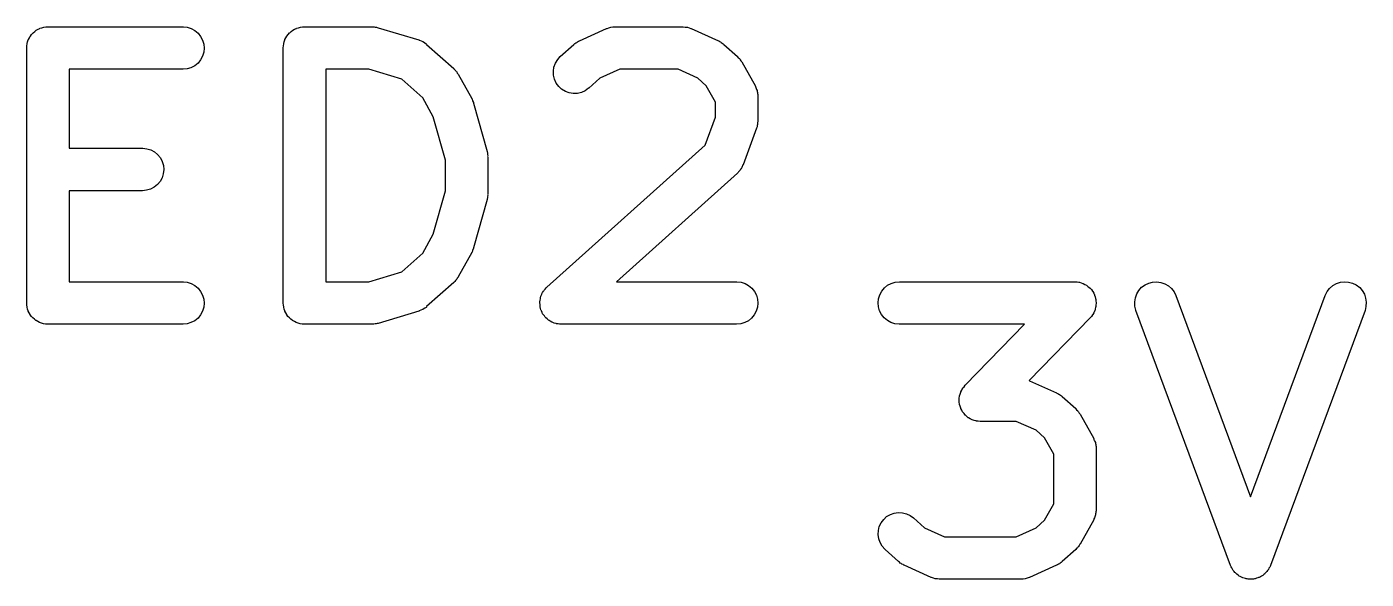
# Model space of a CAD drawing. Extents: x 153.1 to 192.9, y -117.1 to -78.2.
# Drawn here: x 183.985 to 188.708, y -84.382 to -82.432 of the extents above; entities that cross this region are included whole.
import ezdxf

# ---------------------------------------------------------------- set-up
doc = ezdxf.new("R2010")
doc.units = 0
doc.layers.add('BLACK', color=7, linetype='CONTINUOUS')

msp = doc.modelspace()

# ---------------------------------------------------------------- linework, layer by layer
at = {"layer": 'BLACK', "linetype": 'CONTINUOUS'}
for p, q in [((183.998, -82.4648), (184.002, -82.4593)), ((184.002, -82.4593), (184.007, -82.4539)), ((184.007, -82.4536), (184.013, -82.4492)), ((184.007, -82.4538), (184.007, -82.4536)), ((184.007, -82.4539), (184.007, -82.4538)), ((184.013, -82.4492), (184.018, -82.4447)), ((184.018, -82.4444), (184.025, -82.4411)), ((184.018, -82.4445), (184.018, -82.4444)), ((184.018, -82.4447), (184.018, -82.4445)), ((184.025, -82.4411), (184.031, -82.4378)), ((184.031, -82.4376), (184.038, -82.4356)), ((184.031, -82.4377), (184.031, -82.4376)), ((184.031, -82.4378), (184.031, -82.4377)), ((184.038, -82.4356), (184.045, -82.4336)), ((184.045, -82.4335), (184.052, -82.4328)), ((184.045, -82.4336), (184.045, -82.4335)), ((184.045, -82.4335), (184.045, -82.4335)), ((184.052, -82.4328), (184.06, -82.4321)), ((184.06, -82.4321), (184.536, -82.4321)), ((184.536, -82.4321), (184.537, -82.4321)), ((184.537, -82.4321), (184.551, -82.4338)), ((184.551, -82.4338), (184.565, -82.4382)), ((184.565, -82.4382), (184.578, -82.4453)), ((184.578, -82.4453), (184.589, -82.4547)), ((184.589, -82.4547), (184.598, -82.4661)), ((184.902, -82.4648), (184.907, -82.4593)), ((184.907, -82.4593), (184.911, -82.4539)), ((184.911, -82.4539), (184.912, -82.4538)), ((184.912, -82.4536), (184.917, -82.4492)), ((184.912, -82.4538), (184.912, -82.4536)), ((184.917, -82.4492), (184.923, -82.4447)), ((184.923, -82.4444), (184.929, -82.4411)), ((184.923, -82.4445), (184.923, -82.4444)), ((184.923, -82.4447), (184.923, -82.4445)), ((184.929, -82.4411), (184.936, -82.4378)), ((184.936, -82.4376), (184.943, -82.4356)), ((184.936, -82.4377), (184.936, -82.4376)), ((184.936, -82.4378), (184.936, -82.4377)), ((184.943, -82.4356), (184.95, -82.4336)), ((184.95, -82.4335), (184.957, -82.4328)), ((184.95, -82.4336), (184.95, -82.4335)), ((184.95, -82.4335), (184.95, -82.4335)), ((184.957, -82.4328), (184.964, -82.4321)), ((184.964, -82.4321), (185.202, -82.4321)), ((185.202, -82.4321), (185.203, -82.4321)), ((185.203, -82.4321), (185.206, -82.4325)), ((185.206, -82.4325), (185.21, -82.4325)), ((185.21, -82.4325), (185.214, -82.4333)), ((185.214, -82.4333), (185.218, -82.4338)), ((185.218, -82.4338), (185.221, -82.4347)), ((185.221, -82.4347), (185.224, -82.4353)), ((185.224, -82.4353), (185.367, -82.4782)), ((185.934, -82.4816), (186.029, -82.4387)), ((186.029, -82.4387), (186.03, -82.4383)), ((186.03, -82.4381), (186.031, -82.4378)), ((186.03, -82.4383), (186.03, -82.4381)), ((186.031, -82.4378), (186.037, -82.4359)), ((186.037, -82.4359), (186.044, -82.4338)), ((186.044, -82.4338), (186.045, -82.4336)), ((186.044, -82.4338), (186.044, -82.4338)), ((186.045, -82.4336), (186.052, -82.4329)), ((186.052, -82.4329), (186.058, -82.4322)), ((186.058, -82.4322), (186.059, -82.4322)), ((186.059, -82.4322), (186.06, -82.4321)), ((186.06, -82.4321), (186.298, -82.4321)), ((186.298, -82.4321), (186.299, -82.4321)), ((186.299, -82.4321), (186.299, -82.4322)), ((186.299, -82.4322), (186.3, -82.4322)), ((186.3, -82.4322), (186.307, -82.433)), ((186.307, -82.433), (186.313, -82.4338)), ((186.313, -82.4338), (186.314, -82.434)), ((186.314, -82.434), (186.315, -82.4341)), ((186.315, -82.4341), (186.321, -82.4362)), ((186.321, -82.4362), (186.327, -82.4382)), ((186.327, -82.4382), (186.328, -82.4385)), ((186.328, -82.4385), (186.328, -82.4387)), ((186.328, -82.4387), (186.424, -82.4816)), ((183.985, -82.499), (183.986, -82.4921)), ((183.985, -82.5061), (183.985, -82.499)), ((183.985, -82.5066), (183.985, -82.5061)), ((183.985, -82.5071), (183.985, -82.5066)), ((183.985, -82.5066), (183.985, -82.5066)), ((183.985, -82.5066), (183.985, -82.5066)), ((183.985, -83.4071), (183.985, -82.5071)), ((183.986, -82.4915), (183.988, -82.4849)), ((183.986, -82.4918), (183.986, -82.4915)), ((183.986, -82.4921), (183.986, -82.4918)), ((183.988, -82.4849), (183.99, -82.4781)), ((183.99, -82.4781), (183.991, -82.4778)), ((183.991, -82.4776), (183.994, -82.4714)), ((183.991, -82.4778), (183.991, -82.4776)), ((183.994, -82.4714), (183.997, -82.4652)), ((183.997, -82.4652), (183.998, -82.465)), ((183.998, -82.465), (183.998, -82.4648)), ((184.598, -82.4661), (184.605, -82.479)), ((184.605, -82.479), (184.609, -82.4931)), ((184.609, -82.4931), (184.611, -82.5077)), ((184.611, -82.5077), (184.609, -82.5222)), ((184.889, -82.5061), (184.89, -82.499)), ((184.889, -82.5066), (184.889, -82.5061)), ((184.889, -82.5071), (184.889, -82.5066)), ((184.889, -82.5066), (184.889, -82.5066)), ((184.889, -82.5066), (184.889, -82.5066)), ((184.889, -83.4071), (184.889, -82.5071)), ((184.89, -82.499), (184.891, -82.4921)), ((184.891, -82.4915), (184.893, -82.4849)), ((184.891, -82.4918), (184.891, -82.4915)), ((184.891, -82.4921), (184.891, -82.4918)), ((184.893, -82.4849), (184.895, -82.4781)), ((184.895, -82.4776), (184.899, -82.4714)), ((184.895, -82.4778), (184.895, -82.4776)), ((184.895, -82.4781), (184.895, -82.4778)), ((184.899, -82.4714), (184.902, -82.4652)), ((184.902, -82.465), (184.902, -82.4648)), ((184.902, -82.4652), (184.902, -82.465)), ((185.367, -82.4782), (185.368, -82.4785)), ((185.368, -82.4785), (185.369, -82.479)), ((185.369, -82.479), (185.37, -82.4793)), ((185.37, -82.4793), (185.376, -82.4819)), ((185.376, -82.4819), (185.381, -82.4842)), ((185.381, -82.4842), (185.382, -82.485)), ((185.382, -82.485), (185.384, -82.4856)), ((185.384, -82.4856), (185.388, -82.4891)), ((185.388, -82.4891), (185.393, -82.4925)), ((185.393, -82.4925), (185.394, -82.4934)), ((185.394, -82.4934), (185.395, -82.4943)), ((185.395, -82.4943), (185.491, -82.58)), ((185.866, -82.5371), (185.914, -82.4943)), ((185.914, -82.4943), (185.915, -82.4936)), ((185.915, -82.4936), (185.918, -82.4914)), ((185.918, -82.4914), (185.921, -82.4889)), ((185.921, -82.4889), (185.924, -82.4871)), ((185.924, -82.4871), (185.927, -82.485)), ((185.927, -82.485), (185.93, -82.4835)), ((185.93, -82.4835), (185.934, -82.4816)), ((186.424, -82.4816), (186.425, -82.482)), ((186.425, -82.482), (186.428, -82.484)), ((186.428, -82.484), (186.431, -82.4856)), ((186.431, -82.4856), (186.434, -82.4877)), ((186.434, -82.4877), (186.437, -82.4895)), ((186.437, -82.4895), (186.44, -82.492)), ((186.44, -82.492), (186.443, -82.4943)), ((186.443, -82.4943), (186.491, -82.5371)), ((184.598, -82.5491), (184.589, -82.5604)), ((184.605, -82.5362), (184.598, -82.5491)), ((184.609, -82.5222), (184.605, -82.5362)), ((185.849, -82.5604), (185.857, -82.5479)), ((185.857, -82.5479), (185.866, -82.5371)), ((186.491, -82.5371), (186.491, -82.5378)), ((186.491, -82.5378), (186.494, -82.5412)), ((186.494, -82.5412), (186.498, -82.5444)), ((186.498, -82.5444), (186.499, -82.5467)), ((186.499, -82.5467), (186.501, -82.5488)), ((186.501, -82.5488), (186.503, -82.5527)), ((186.503, -82.5527), (186.506, -82.5564)), ((186.506, -82.5564), (186.554, -82.6421)), ((184.536, -82.5821), (184.135, -82.5821)), ((184.135, -82.5821), (184.135, -82.8607)), ((184.55, -82.5807), (184.536, -82.5821)), ((184.564, -82.5765), (184.55, -82.5807)), ((184.577, -82.5696), (184.564, -82.5765)), ((184.589, -82.5604), (184.577, -82.5696)), ((185.039, -82.5821), (185.039, -83.3321)), ((185.191, -82.5821), (185.039, -82.5821)), ((185.308, -82.617), (185.191, -82.5821)), ((185.491, -82.58), (185.491, -82.5807)), ((185.491, -82.5807), (185.494, -82.5841)), ((185.494, -82.5841), (185.498, -82.5872)), ((185.498, -82.5872), (185.499, -82.5895)), ((185.499, -82.5895), (185.501, -82.5916)), ((185.501, -82.5916), (185.503, -82.5955)), ((185.503, -82.5955), (185.506, -82.5993)), ((185.506, -82.5993), (185.554, -82.685)), ((185.842, -82.5887), (185.844, -82.5742)), ((185.842, -82.6033), (185.842, -82.5887)), ((185.846, -82.6175), (185.842, -82.6033)), ((185.844, -82.5742), (185.849, -82.5604)), ((186.076, -82.5821), (186.006, -82.6136)), ((186.282, -82.5821), (186.076, -82.5821)), ((186.351, -82.6136), (186.282, -82.5821)), ((185.381, -82.6831), (185.308, -82.617)), ((185.852, -82.6308), (185.846, -82.6175)), ((185.861, -82.6426), (185.852, -82.6308)), ((185.871, -82.6526), (185.861, -82.6426)), ((185.966, -82.6493), (185.954, -82.6578)), ((185.967, -82.6486), (185.966, -82.6493)), ((186.006, -82.6136), (185.967, -82.6486)), ((186.381, -82.6402), (186.351, -82.6136)), ((186.413, -82.698), (186.381, -82.6402)), ((186.554, -82.6421), (186.554, -82.6431)), ((186.554, -82.6431), (186.556, -82.6466)), ((186.556, -82.6466), (186.557, -82.65)), ((186.557, -82.65), (186.558, -82.6533)), ((185.418, -82.7501), (185.381, -82.6831)), ((185.554, -82.685), (185.554, -82.6859)), ((185.554, -82.6859), (185.555, -82.6868)), ((185.555, -82.6868), (185.555, -82.6877)), ((185.555, -82.6877), (185.557, -82.6936)), ((185.557, -82.6936), (185.56, -82.6994)), ((185.56, -82.6994), (185.56, -82.7004)), ((185.884, -82.6603), (185.871, -82.6526)), ((185.897, -82.6654), (185.884, -82.6603)), ((185.912, -82.6677), (185.897, -82.6654)), ((185.927, -82.6672), (185.912, -82.6677)), ((185.941, -82.6639), (185.927, -82.6672)), ((185.954, -82.6578), (185.941, -82.6639)), ((186.413, -82.7508), (186.413, -82.698)), ((186.558, -82.6533), (186.56, -82.6566)), ((186.56, -82.6566), (186.561, -82.6603)), ((186.561, -82.6603), (186.562, -82.664)), ((186.562, -82.664), (186.562, -82.6675)), ((186.562, -82.6675), (186.563, -82.6709)), ((186.563, -82.6709), (186.563, -82.6748)), ((186.563, -82.6748), (186.563, -82.6786)), ((186.563, -82.6786), (186.563, -82.7643)), ((185.56, -82.7004), (185.56, -82.7014)), ((185.56, -82.7014), (185.608, -82.8728)), ((185.461, -82.9031), (185.418, -82.7501)), ((186.377, -82.8495), (186.413, -82.7508)), ((186.558, -82.7903), (186.511, -82.9189)), ((186.56, -82.7851), (186.558, -82.7903)), ((186.561, -82.7799), (186.56, -82.7851)), ((186.562, -82.778), (186.561, -82.7799)), ((186.563, -82.7653), (186.562, -82.7707)), ((186.562, -82.7707), (186.562, -82.7762)), ((186.562, -82.7762), (186.562, -82.778)), ((186.563, -82.7643), (186.563, -82.7653)), ((184.135, -82.8607), (184.393, -82.8607)), ((184.393, -82.8607), (184.394, -82.8607)), ((184.394, -82.8607), (184.408, -82.8624)), ((184.408, -82.8624), (184.422, -82.8668)), ((184.422, -82.8668), (184.435, -82.8738)), ((184.435, -82.8738), (184.446, -82.8832)), ((184.446, -82.8832), (184.456, -82.8946)), ((185.608, -82.8728), (185.608, -82.8738)), ((185.608, -82.8738), (185.609, -82.8761)), ((185.609, -82.8761), (185.609, -82.8783)), ((185.609, -82.8783), (185.61, -82.8833)), ((185.61, -82.8833), (185.611, -82.8882)), ((185.611, -82.8882), (185.61, -82.8906)), ((185.819, -83.3514), (186.377, -82.8495)), ((184.456, -82.8946), (184.462, -82.9076)), ((184.462, -82.9076), (184.467, -82.9217)), ((184.467, -82.9217), (184.468, -82.9362)), ((185.461, -83.0112), (185.461, -82.9031)), ((185.61, -82.8906), (185.611, -82.8929)), ((185.611, -82.8929), (185.611, -83.0214)), ((186.502, -82.9353), (186.501, -82.9378)), ((186.504, -82.933), (186.502, -82.9353)), ((186.506, -82.929), (186.504, -82.933)), ((186.508, -82.9253), (186.506, -82.929)), ((186.509, -82.9225), (186.508, -82.9253)), ((186.51, -82.9199), (186.509, -82.9225)), ((186.511, -82.9189), (186.51, -82.9199)), ((184.455, -82.9777), (184.446, -82.9889)), ((184.462, -82.9648), (184.455, -82.9777)), ((184.466, -82.9508), (184.462, -82.9648)), ((184.468, -82.9362), (184.466, -82.9508)), ((186.491, -82.9486), (186.064, -83.3321)), ((186.493, -82.9464), (186.491, -82.9486)), ((186.495, -82.9445), (186.493, -82.9464)), ((186.498, -82.941), (186.495, -82.9445)), ((186.501, -82.9378), (186.498, -82.941)), ((184.393, -83.0107), (184.135, -83.0107)), ((184.135, -83.0107), (184.135, -83.3321)), ((184.407, -83.0093), (184.393, -83.0107)), ((184.421, -83.0051), (184.407, -83.0093)), ((184.434, -82.9982), (184.421, -83.0051)), ((184.446, -82.9889), (184.434, -82.9982)), ((185.418, -83.1642), (185.461, -83.0112)), ((185.611, -83.0225), (185.61, -83.0248)), ((185.61, -83.0248), (185.611, -83.0271)), ((185.611, -83.0271), (185.61, -83.032)), ((185.611, -83.0214), (185.611, -83.0225)), ((185.608, -83.0415), (185.56, -83.2129)), ((185.609, -83.037), (185.608, -83.0392)), ((185.608, -83.0392), (185.608, -83.0415)), ((185.61, -83.032), (185.609, -83.037)), ((185.381, -83.2312), (185.418, -83.1642)), ((185.559, -83.2159), (185.557, -83.2217)), ((185.56, -83.2149), (185.559, -83.2159)), ((185.56, -83.2129), (185.56, -83.2139)), ((185.56, -83.2139), (185.56, -83.2149)), ((185.308, -83.2973), (185.381, -83.2312)), ((185.554, -83.2293), (185.506, -83.315)), ((185.555, -83.2275), (185.554, -83.2284)), ((185.554, -83.2284), (185.554, -83.2293)), ((185.557, -83.2217), (185.555, -83.2275)), ((185.191, -83.3321), (185.308, -83.2973)), ((184.135, -83.3321), (184.536, -83.3321)), ((184.536, -83.3321), (184.537, -83.3321)), ((184.537, -83.3321), (184.551, -83.3338)), ((184.551, -83.3338), (184.565, -83.3382)), ((184.565, -83.3382), (184.578, -83.3453)), ((184.578, -83.3453), (184.589, -83.3547)), ((184.589, -83.3547), (184.598, -83.3661)), ((185.039, -83.3321), (185.191, -83.3321)), ((185.491, -83.3343), (185.395, -83.42)), ((185.494, -83.331), (185.491, -83.3343)), ((185.497, -83.3278), (185.494, -83.331)), ((185.499, -83.3256), (185.497, -83.3278)), ((185.501, -83.3235), (185.499, -83.3256)), ((185.503, -83.3196), (185.501, -83.3235)), ((185.506, -83.3159), (185.503, -83.3196)), ((185.506, -83.315), (185.506, -83.3159)), ((185.809, -83.3622), (185.813, -83.3582)), ((185.813, -83.3582), (185.816, -83.3539)), ((185.816, -83.3539), (185.818, -83.3528)), ((185.818, -83.3528), (185.819, -83.3514)), ((186.064, -83.3321), (186.488, -83.3321)), ((186.488, -83.3321), (186.489, -83.3321)), ((186.489, -83.3321), (186.504, -83.3338)), ((186.504, -83.3338), (186.518, -83.3382)), ((186.518, -83.3382), (186.53, -83.3453)), ((186.53, -83.3453), (186.542, -83.3547)), ((186.542, -83.3547), (186.551, -83.3661)), ((187, -83.3652), (187.009, -83.3539)), ((187.009, -83.3539), (187.02, -83.3447)), ((187.02, -83.3447), (187.033, -83.3378)), ((187.033, -83.3378), (187.047, -83.3336)), ((187.047, -83.3336), (187.062, -83.3321)), ((187.062, -83.3321), (187.681, -83.3321)), ((187.681, -83.3321), (187.682, -83.3321)), ((187.682, -83.3321), (187.689, -83.3329)), ((187.689, -83.3329), (187.695, -83.3335)), ((187.695, -83.3335), (187.696, -83.3337)), ((187.696, -83.3337), (187.697, -83.3338)), ((187.697, -83.3338), (187.703, -83.3358)), ((187.703, -83.3358), (187.709, -83.3377)), ((187.709, -83.3377), (187.71, -83.338)), ((187.71, -83.338), (187.71, -83.3382)), ((187.71, -83.3382), (187.716, -83.3414)), ((187.716, -83.3414), (187.722, -83.3445)), ((187.722, -83.3445), (187.723, -83.3449)), ((187.723, -83.3449), (187.723, -83.3453)), ((187.723, -83.3453), (187.728, -83.3495)), ((187.728, -83.3495), (187.734, -83.3537)), ((187.734, -83.3537), (187.734, -83.3542)), ((187.734, -83.3542), (187.735, -83.3547)), ((187.735, -83.3547), (187.739, -83.3598)), ((187.739, -83.3598), (187.743, -83.365)), ((187.906, -83.3626), (187.916, -83.3517)), ((187.916, -83.3517), (187.928, -83.3429)), ((187.928, -83.3429), (187.941, -83.3366)), ((187.941, -83.3366), (187.955, -83.333)), ((187.955, -83.333), (187.97, -83.3322)), ((187.97, -83.3322), (187.984, -83.3343)), ((187.984, -83.3343), (187.998, -83.3391)), ((187.998, -83.3391), (188.011, -83.3465)), ((188.011, -83.3465), (188.022, -83.3563)), ((188.022, -83.3563), (188.031, -83.3679)), ((188.57, -83.367), (188.579, -83.3555)), ((188.579, -83.3555), (188.59, -83.3459)), ((188.59, -83.3459), (188.603, -83.3387)), ((188.603, -83.3387), (188.617, -83.334)), ((188.617, -83.334), (188.631, -83.3322)), ((188.631, -83.3322), (188.646, -83.3332)), ((188.646, -83.3332), (188.66, -83.337)), ((188.66, -83.337), (188.673, -83.3435)), ((188.673, -83.3435), (188.685, -83.3524)), ((188.685, -83.3524), (188.694, -83.3634)), ((183.985, -83.4142), (183.985, -83.4071)), ((184.598, -83.3661), (184.605, -83.379)), ((184.605, -83.379), (184.609, -83.3931)), ((184.609, -83.3931), (184.611, -83.4077)), ((184.611, -83.4077), (184.609, -83.4222)), ((184.89, -83.4142), (184.889, -83.4071)), ((185.794, -83.4029), (185.795, -83.3975)), ((185.794, -83.4048), (185.794, -83.4029)), ((185.794, -83.4066), (185.794, -83.4048)), ((185.795, -83.4121), (185.794, -83.4066)), ((185.795, -83.3975), (185.796, -83.3921)), ((185.796, -83.3885), (185.798, -83.3833)), ((185.796, -83.3903), (185.796, -83.3885)), ((185.796, -83.3921), (185.796, -83.3903)), ((185.798, -83.3833), (185.8, -83.3781)), ((185.8, -83.3781), (185.801, -83.3765)), ((185.801, -83.3747), (185.804, -83.37)), ((185.801, -83.3765), (185.801, -83.3747)), ((185.804, -83.37), (185.807, -83.3652)), ((185.807, -83.3652), (185.808, -83.3638)), ((185.808, -83.3638), (185.809, -83.3622)), ((186.551, -83.3661), (186.558, -83.379)), ((186.558, -83.379), (186.562, -83.3931)), ((186.562, -83.3931), (186.563, -83.4077)), ((186.563, -83.4077), (186.562, -83.4222)), ((186.987, -83.4066), (186.988, -83.3921)), ((186.988, -83.4212), (186.987, -83.4066)), ((186.988, -83.3921), (186.993, -83.3781)), ((186.993, -83.3781), (187, -83.3652)), ((187.743, -83.365), (187.743, -83.3656)), ((187.743, -83.3656), (187.744, -83.3661)), ((187.744, -83.3661), (187.747, -83.3719)), ((187.747, -83.3719), (187.75, -83.3778)), ((187.75, -83.3778), (187.75, -83.3785)), ((187.75, -83.3785), (187.75, -83.379)), ((187.75, -83.379), (187.752, -83.3854)), ((187.752, -83.3854), (187.754, -83.3918)), ((187.754, -83.3918), (187.754, -83.3924)), ((187.754, -83.3924), (187.755, -83.3931)), ((187.755, -83.3931), (187.755, -83.3997)), ((187.755, -83.3997), (187.756, -83.4063)), ((187.756, -83.4077), (187.755, -83.4143)), ((187.756, -83.4063), (187.756, -83.407)), ((187.756, -83.407), (187.756, -83.4077)), ((187.892, -83.4034), (187.894, -83.3889)), ((187.892, -83.418), (187.892, -83.4034)), ((187.894, -83.3889), (187.899, -83.3751)), ((187.899, -83.3751), (187.906, -83.3626)), ((188.031, -83.3679), (188.037, -83.3811)), ((188.037, -83.3811), (188.3, -84.0912)), ((188.3, -84.0912), (188.563, -83.3811)), ((188.563, -83.3801), (188.57, -83.367)), ((188.563, -83.3811), (188.563, -83.3801)), ((188.694, -83.3634), (188.702, -83.3761)), ((188.702, -83.3761), (188.706, -83.3899)), ((188.706, -83.3899), (188.708, -83.4044)), ((188.708, -83.4044), (188.707, -83.419)), ((183.986, -83.4212), (183.985, -83.4142)), ((183.986, -83.4214), (183.986, -83.4212)), ((183.986, -83.4217), (183.986, -83.4214)), ((183.988, -83.4284), (183.986, -83.4217)), ((183.99, -83.4352), (183.988, -83.4284)), ((183.99, -83.4355), (183.99, -83.4352)), ((183.99, -83.4357), (183.99, -83.4355)), ((183.993, -83.442), (183.99, -83.4357)), ((183.997, -83.4482), (183.993, -83.442)), ((183.997, -83.4484), (183.997, -83.4482)), ((183.997, -83.4486), (183.997, -83.4484)), ((184.002, -83.4542), (183.997, -83.4486)), ((184.006, -83.4596), (184.002, -83.4542)), ((184.598, -83.4491), (184.589, -83.4604)), ((184.605, -83.4362), (184.598, -83.4491)), ((184.609, -83.4222), (184.605, -83.4362)), ((184.891, -83.4212), (184.89, -83.4142)), ((184.891, -83.4214), (184.891, -83.4212)), ((184.891, -83.4217), (184.891, -83.4214)), ((184.893, -83.4284), (184.891, -83.4217)), ((184.895, -83.4352), (184.893, -83.4284)), ((184.895, -83.4355), (184.895, -83.4352)), ((184.895, -83.4357), (184.895, -83.4355)), ((184.898, -83.442), (184.895, -83.4357)), ((184.902, -83.4482), (184.898, -83.442)), ((184.902, -83.4484), (184.902, -83.4482)), ((184.902, -83.4486), (184.902, -83.4484)), ((184.906, -83.4542), (184.902, -83.4486)), ((184.911, -83.4596), (184.906, -83.4542)), ((185.367, -83.4361), (185.224, -83.479)), ((185.368, -83.4356), (185.367, -83.4361)), ((185.369, -83.4353), (185.368, -83.4356)), ((185.375, -83.4328), (185.369, -83.4353)), ((185.38, -83.4306), (185.375, -83.4328)), ((185.381, -83.4298), (185.38, -83.4306)), ((185.383, -83.4292), (185.381, -83.4298)), ((185.388, -83.4258), (185.383, -83.4292)), ((185.393, -83.4225), (185.388, -83.4258)), ((185.394, -83.4215), (185.393, -83.4225)), ((185.395, -83.4207), (185.394, -83.4215)), ((185.395, -83.42), (185.395, -83.4207)), ((185.795, -83.4176), (185.795, -83.4121)), ((185.795, -83.4194), (185.795, -83.4176)), ((185.795, -83.4212), (185.795, -83.4194)), ((185.797, -83.4265), (185.795, -83.4212)), ((185.798, -83.4318), (185.797, -83.4265)), ((185.799, -83.4335), (185.798, -83.4318)), ((185.8, -83.4352), (185.799, -83.4335)), ((185.802, -83.4401), (185.8, -83.4352)), ((185.804, -83.4451), (185.802, -83.4401)), ((185.805, -83.4466), (185.804, -83.4451)), ((185.806, -83.4482), (185.805, -83.4466)), ((185.81, -83.4525), (185.806, -83.4482)), ((185.813, -83.4569), (185.81, -83.4525)), ((186.55, -83.4491), (186.541, -83.4604)), ((186.557, -83.4362), (186.55, -83.4491)), ((186.562, -83.4222), (186.557, -83.4362)), ((186.992, -83.4352), (186.988, -83.4212)), ((186.999, -83.4482), (186.992, -83.4352)), ((187.008, -83.4596), (186.999, -83.4482)), ((187.739, -83.4542), (187.735, -83.4594)), ((187.743, -83.4491), (187.739, -83.4542)), ((187.744, -83.448), (187.743, -83.4485)), ((187.743, -83.4485), (187.743, -83.4491)), ((187.747, -83.442), (187.744, -83.448)), ((187.75, -83.4362), (187.747, -83.442)), ((187.751, -83.435), (187.75, -83.4356)), ((187.75, -83.4356), (187.75, -83.4362)), ((187.752, -83.4286), (187.751, -83.435)), ((187.754, -83.4222), (187.752, -83.4286)), ((187.755, -83.4209), (187.754, -83.4216)), ((187.754, -83.4216), (187.754, -83.4222)), ((187.755, -83.4143), (187.755, -83.4209)), ((187.896, -83.4322), (187.892, -83.418)), ((187.896, -83.4332), (187.896, -83.4322)), ((188.23, -84.3332), (187.896, -83.4332)), ((188.704, -83.4332), (188.37, -84.3332)), ((188.707, -83.419), (188.704, -83.4332)), ((184.006, -83.4598), (184.006, -83.4596)), ((184.006, -83.46), (184.006, -83.4598)), ((184.012, -83.4645), (184.006, -83.46)), ((184.017, -83.469), (184.012, -83.4645)), ((184.017, -83.4692), (184.017, -83.469)), ((184.018, -83.4693), (184.017, -83.4692)), ((184.024, -83.4727), (184.018, -83.4693)), ((184.03, -83.4761), (184.024, -83.4727)), ((184.03, -83.4762), (184.03, -83.4761)), ((184.03, -83.4763), (184.03, -83.4762)), ((184.037, -83.4784), (184.03, -83.4763)), ((184.044, -83.4805), (184.037, -83.4784)), ((184.044, -83.4806), (184.044, -83.4805)), ((184.044, -83.4805), (184.044, -83.4805)), ((184.051, -83.4813), (184.044, -83.4806)), ((184.058, -83.4821), (184.051, -83.4813)), ((184.059, -83.4821), (184.058, -83.4821)), ((184.06, -83.4821), (184.059, -83.4821)), ((184.059, -83.4821), (184.059, -83.4821)), ((184.059, -83.4821), (184.059, -83.4821)), ((184.536, -83.4821), (184.06, -83.4821)), ((184.55, -83.4807), (184.536, -83.4821)), ((184.564, -83.4765), (184.55, -83.4807)), ((184.577, -83.4696), (184.564, -83.4765)), ((184.589, -83.4604), (184.577, -83.4696)), ((184.911, -83.4598), (184.911, -83.4596)), ((184.911, -83.46), (184.911, -83.4598)), ((184.916, -83.4645), (184.911, -83.46)), ((184.922, -83.469), (184.916, -83.4645)), ((184.922, -83.4692), (184.922, -83.469)), ((184.922, -83.4693), (184.922, -83.4692)), ((184.929, -83.4727), (184.922, -83.4693)), ((184.935, -83.4761), (184.929, -83.4727)), ((184.935, -83.4762), (184.935, -83.4761)), ((184.935, -83.4763), (184.935, -83.4762)), ((184.942, -83.4784), (184.935, -83.4763)), ((184.949, -83.4805), (184.942, -83.4784)), ((184.949, -83.4806), (184.949, -83.4805)), ((184.949, -83.4805), (184.949, -83.4805)), ((184.956, -83.4813), (184.949, -83.4806)), ((184.963, -83.4821), (184.956, -83.4813)), ((184.964, -83.4821), (184.963, -83.4821)), ((185.202, -83.4821), (184.964, -83.4821)), ((184.964, -83.4821), (184.964, -83.4821)), ((184.964, -83.4821), (184.964, -83.4821)), ((184.964, -83.4821), (184.964, -83.4821)), ((185.205, -83.4818), (185.202, -83.4821)), ((185.209, -83.4819), (185.205, -83.4818)), ((185.213, -83.4811), (185.209, -83.4819)), ((185.217, -83.4807), (185.213, -83.4811)), ((185.22, -83.4798), (185.217, -83.4807)), ((185.223, -83.4793), (185.22, -83.4798)), ((185.224, -83.479), (185.223, -83.4793)), ((185.814, -83.4582), (185.813, -83.4569)), ((185.815, -83.4596), (185.814, -83.4582)), ((185.82, -83.4631), (185.815, -83.4596)), ((185.824, -83.4669), (185.82, -83.4631)), ((185.825, -83.4678), (185.824, -83.4669)), ((185.827, -83.469), (185.825, -83.4678)), ((185.831, -83.4717), (185.827, -83.469)), ((185.836, -83.4745), (185.831, -83.4717)), ((185.838, -83.4752), (185.836, -83.4745)), ((185.84, -83.4761), (185.838, -83.4752)), ((185.845, -83.4777), (185.84, -83.4761)), ((185.85, -83.4796), (185.845, -83.4777)), ((185.852, -83.4799), (185.85, -83.4796)), ((185.853, -83.4805), (185.852, -83.4799)), ((185.859, -83.4811), (185.853, -83.4805)), ((185.864, -83.482), (185.859, -83.4811)), ((185.866, -83.4819), (185.864, -83.482)), ((185.868, -83.4821), (185.866, -83.4819)), ((185.869, -83.4821), (185.868, -83.4821)), ((186.488, -83.4821), (185.869, -83.4821)), ((186.503, -83.4807), (186.488, -83.4821)), ((186.517, -83.4765), (186.503, -83.4807)), ((186.53, -83.4696), (186.517, -83.4765)), ((186.541, -83.4604), (186.53, -83.4696)), ((187.02, -83.469), (187.008, -83.4596)), ((187.032, -83.4761), (187.02, -83.469)), ((187.046, -83.4805), (187.032, -83.4761)), ((187.061, -83.4821), (187.046, -83.4805)), ((187.062, -83.4821), (187.061, -83.4821)), ((187.503, -83.4821), (187.062, -83.4821)), ((187.294, -83.6977), (187.503, -83.4821)), ((187.735, -83.4594), (187.519, -83.6809)), ((187.519, -83.6809), (187.52, -83.6811)), ((187.52, -83.6811), (187.521, -83.6814)), ((187.521, -83.6814), (187.521, -83.6816)), ((187.521, -83.6816), (187.616, -83.7245)), ((187.273, -83.7429), (187.274, -83.7362)), ((187.274, -83.7349), (187.276, -83.7286)), ((187.274, -83.7356), (187.274, -83.7349)), ((187.274, -83.7362), (187.274, -83.7356)), ((187.276, -83.7286), (187.278, -83.7222)), ((187.278, -83.7209), (187.282, -83.7151)), ((187.278, -83.7216), (187.278, -83.7209)), ((187.278, -83.7222), (187.278, -83.7216)), ((187.282, -83.7151), (187.285, -83.7092)), ((187.285, -83.7081), (187.29, -83.7029)), ((187.285, -83.7086), (187.285, -83.7081)), ((187.285, -83.7092), (187.285, -83.7086)), ((187.29, -83.7029), (187.294, -83.6977)), ((187.616, -83.7245), (187.617, -83.7249)), ((187.617, -83.7249), (187.621, -83.7268)), ((187.621, -83.7268), (187.624, -83.7284)), ((187.624, -83.7284), (187.627, -83.7305)), ((187.627, -83.7305), (187.63, -83.7324)), ((187.63, -83.7324), (187.633, -83.7349)), ((187.633, -83.7349), (187.636, -83.7371)), ((187.636, -83.7371), (187.684, -83.78)), ((187.273, -83.7495), (187.273, -83.7429)), ((187.273, -83.7501), (187.273, -83.7495)), ((187.273, -83.7508), (187.273, -83.7501)), ((187.273, -83.7574), (187.273, -83.7508)), ((187.274, -83.7641), (187.273, -83.7574)), ((187.274, -83.7647), (187.274, -83.7641)), ((187.274, -83.7653), (187.274, -83.7647)), ((187.276, -83.7717), (187.274, -83.7653)), ((187.278, -83.7781), (187.276, -83.7717)), ((187.278, -83.7787), (187.278, -83.7781)), ((187.279, -83.7793), (187.278, -83.7787)), ((187.282, -83.7852), (187.279, -83.7793)), ((187.285, -83.7911), (187.282, -83.7852)), ((187.684, -83.78), (187.684, -83.7807)), ((187.684, -83.7807), (187.687, -83.7841)), ((187.687, -83.7841), (187.691, -83.7872)), ((187.285, -83.7916), (187.285, -83.7911)), ((187.286, -83.7922), (187.285, -83.7916)), ((187.29, -83.7973), (187.286, -83.7922)), ((187.294, -83.8025), (187.29, -83.7973)), ((187.295, -83.8029), (187.294, -83.8025)), ((187.295, -83.8034), (187.295, -83.8029)), ((187.3, -83.8076), (187.295, -83.8034)), ((187.305, -83.8119), (187.3, -83.8076)), ((187.306, -83.8122), (187.305, -83.8119)), ((187.306, -83.8126), (187.306, -83.8122)), ((187.312, -83.8157), (187.306, -83.8126)), ((187.318, -83.8189), (187.312, -83.8157)), ((187.319, -83.8191), (187.318, -83.8189)), ((187.319, -83.8194), (187.319, -83.8191)), ((187.326, -83.8213), (187.319, -83.8194)), ((187.332, -83.8234), (187.326, -83.8213)), ((187.333, -83.8234), (187.332, -83.8234)), ((187.333, -83.8236), (187.333, -83.8234)), ((187.34, -83.8242), (187.333, -83.8236)), ((187.347, -83.825), (187.34, -83.8242)), ((187.348, -83.825), (187.347, -83.825)), ((187.474, -83.825), (187.348, -83.825)), ((187.544, -83.8564), (187.474, -83.825)), ((187.691, -83.7872), (187.692, -83.7895)), ((187.692, -83.7895), (187.694, -83.7916)), ((187.694, -83.7916), (187.696, -83.7955)), ((187.696, -83.7955), (187.699, -83.7993)), ((187.699, -83.7993), (187.747, -83.885)), ((187.574, -83.8831), (187.544, -83.8564)), ((187.606, -83.9409), (187.574, -83.8831)), ((187.747, -83.885), (187.747, -83.8859)), ((187.747, -83.8859), (187.748, -83.8895)), ((187.748, -83.8895), (187.75, -83.8928)), ((187.75, -83.8928), (187.751, -83.8962)), ((187.751, -83.8962), (187.753, -83.8994)), ((187.753, -83.8994), (187.753, -83.9032)), ((187.753, -83.9032), (187.755, -83.9069)), ((187.755, -83.9069), (187.755, -83.9103)), ((187.755, -83.9103), (187.756, -83.9138)), ((187.756, -83.9138), (187.756, -83.9176)), ((187.756, -83.9176), (187.756, -83.9214)), ((187.756, -83.9214), (187.756, -84.1357)), ((187.606, -84.1163), (187.606, -83.9409)), ((187.574, -84.1741), (187.606, -84.1163)), ((187.007, -84.1709), (187.017, -84.1611)), ((187.017, -84.1611), (187.03, -84.1536)), ((187.03, -84.1536), (187.044, -84.1487)), ((187.044, -84.1487), (187.058, -84.1465)), ((187.058, -84.1465), (187.073, -84.1472)), ((187.073, -84.1472), (187.087, -84.1508)), ((187.087, -84.1508), (187.1, -84.157)), ((187.1, -84.157), (187.112, -84.1657)), ((187.751, -84.1619), (187.75, -84.1653)), ((187.752, -84.1587), (187.751, -84.1619)), ((187.753, -84.155), (187.752, -84.1587)), ((187.754, -84.1513), (187.753, -84.155)), ((187.755, -84.1478), (187.754, -84.1513)), ((187.756, -84.1406), (187.755, -84.1444)), ((187.755, -84.1444), (187.755, -84.1478)), ((187.756, -84.1357), (187.756, -84.1368)), ((187.756, -84.1368), (187.756, -84.1406)), ((186.987, -84.2246), (186.988, -84.21)), ((186.988, -84.21), (186.991, -84.1958)), ((186.991, -84.1958), (186.998, -84.1826)), ((186.998, -84.1826), (187.007, -84.1709)), ((187.112, -84.1657), (187.151, -84.2007)), ((187.151, -84.2007), (187.221, -84.2321)), ((187.474, -84.2321), (187.544, -84.2007)), ((187.544, -84.2007), (187.574, -84.1741)), ((187.747, -84.1721), (187.699, -84.2579)), ((187.748, -84.1686), (187.747, -84.1721)), ((187.75, -84.1653), (187.748, -84.1686)), ((186.989, -84.2391), (186.987, -84.2246)), ((186.994, -84.2529), (186.989, -84.2391)), ((187.001, -84.2655), (186.994, -84.2529)), ((187.221, -84.2321), (187.474, -84.2321)), ((187.699, -84.2579), (187.698, -84.2588)), ((187.011, -84.2765), (187.001, -84.2655)), ((187.012, -84.2772), (187.011, -84.2765)), ((187.059, -84.32), (187.012, -84.2772)), ((187.684, -84.2772), (187.636, -84.32)), ((187.687, -84.2738), (187.684, -84.2772)), ((187.69, -84.2707), (187.687, -84.2738)), ((187.691, -84.2684), (187.69, -84.2707)), ((187.693, -84.2664), (187.691, -84.2684)), ((187.696, -84.2625), (187.693, -84.2664)), ((187.698, -84.2588), (187.696, -84.2625)), ((187.062, -84.3223), (187.059, -84.32)), ((187.065, -84.3248), (187.062, -84.3223)), ((187.068, -84.3266), (187.065, -84.3248)), ((187.071, -84.3287), (187.068, -84.3266)), ((187.075, -84.3303), (187.071, -84.3287)), ((187.078, -84.3322), (187.075, -84.3303)), ((187.079, -84.3327), (187.078, -84.3322)), ((187.174, -84.3755), (187.079, -84.3327)), ((187.616, -84.3327), (187.521, -84.3755)), ((187.62, -84.3308), (187.616, -84.3327)), ((187.623, -84.3292), (187.62, -84.3308)), ((187.626, -84.3272), (187.623, -84.3292)), ((187.629, -84.3254), (187.626, -84.3272)), ((187.632, -84.3229), (187.629, -84.3254)), ((187.635, -84.3207), (187.632, -84.3229)), ((187.636, -84.32), (187.635, -84.3207)), ((188.231, -84.3356), (188.23, -84.3332)), ((188.232, -84.3382), (188.231, -84.3356)), ((188.234, -84.3422), (188.232, -84.3382)), ((188.236, -84.3464), (188.234, -84.3422)), ((188.238, -84.3485), (188.236, -84.3464)), ((188.239, -84.3509), (188.238, -84.3485)), ((188.242, -84.3544), (188.239, -84.3509)), ((188.36, -84.3517), (188.357, -84.3552)), ((188.362, -84.3494), (188.36, -84.3517)), ((188.363, -84.3472), (188.362, -84.3494)), ((188.365, -84.3431), (188.363, -84.3472)), ((188.368, -84.3392), (188.365, -84.3431)), ((188.369, -84.3366), (188.368, -84.3392)), ((188.37, -84.3342), (188.369, -84.3366)), ((188.37, -84.3332), (188.37, -84.3342)), ((187.175, -84.3758), (187.174, -84.3755)), ((187.175, -84.3761), (187.175, -84.3758)), ((187.182, -84.3781), (187.175, -84.3761)), ((187.188, -84.3802), (187.182, -84.3781)), ((187.189, -84.3803), (187.188, -84.3802)), ((187.189, -84.3805), (187.189, -84.3803)), ((187.196, -84.3812), (187.189, -84.3805)), ((187.202, -84.3821), (187.196, -84.3812)), ((187.203, -84.3821), (187.202, -84.3821)), ((187.204, -84.3821), (187.203, -84.3821)), ((187.205, -84.3821), (187.204, -84.3821)), ((187.49, -84.3821), (187.205, -84.3821)), ((187.491, -84.3821), (187.49, -84.3821)), ((187.492, -84.3821), (187.491, -84.3821)), ((187.498, -84.3814), (187.492, -84.3821)), ((187.505, -84.3807), (187.498, -84.3814)), ((187.506, -84.3805), (187.505, -84.3807)), ((187.513, -84.3784), (187.506, -84.3804)), ((187.506, -84.3804), (187.506, -84.3805)), ((187.519, -84.3765), (187.513, -84.3784)), ((187.52, -84.3762), (187.519, -84.3765)), ((187.521, -84.3755), (187.52, -84.376)), ((187.52, -84.376), (187.52, -84.3762)), ((188.245, -84.358), (188.242, -84.3544)), ((188.247, -84.3598), (188.245, -84.358)), ((188.249, -84.3619), (188.247, -84.3598)), ((188.252, -84.3647), (188.249, -84.3619)), ((188.256, -84.3678), (188.252, -84.3647)), ((188.258, -84.3691), (188.256, -84.3678)), ((188.26, -84.3708), (188.258, -84.3691)), ((188.264, -84.3728), (188.26, -84.3708)), ((188.268, -84.3752), (188.264, -84.3728)), ((188.271, -84.3761), (188.268, -84.3752)), ((188.273, -84.3773), (188.271, -84.3761)), ((188.278, -84.3785), (188.273, -84.3773)), ((188.282, -84.38), (188.278, -84.3785)), ((188.285, -84.3804), (188.282, -84.38)), ((188.288, -84.3811), (188.285, -84.3804)), ((188.292, -84.3814), (188.288, -84.3811)), ((188.297, -84.3821), (188.292, -84.3814)), ((188.299, -84.3819), (188.297, -84.3821)), ((188.302, -84.3821), (188.299, -84.3819)), ((188.307, -84.3815), (188.302, -84.3821)), ((188.311, -84.3813), (188.307, -84.3815)), ((188.314, -84.3806), (188.311, -84.3813)), ((188.317, -84.3803), (188.314, -84.3806)), ((188.321, -84.3788), (188.317, -84.3803)), ((188.326, -84.3777), (188.321, -84.3788)), ((188.328, -84.3765), (188.326, -84.3777)), ((188.331, -84.3756), (188.328, -84.3765)), ((188.335, -84.3733), (188.331, -84.3756)), ((188.339, -84.3713), (188.335, -84.3733)), ((188.341, -84.3697), (188.339, -84.3713)), ((188.343, -84.3684), (188.341, -84.3697)), ((188.347, -84.3654), (188.343, -84.3684)), ((188.35, -84.3626), (188.347, -84.3654)), ((188.352, -84.3606), (188.35, -84.3626)), ((188.354, -84.3588), (188.352, -84.3606)), ((188.357, -84.3552), (188.354, -84.3588))]:
    msp.add_line(p, q, dxfattribs=at)

doc.saveas('drawing.dxf')
